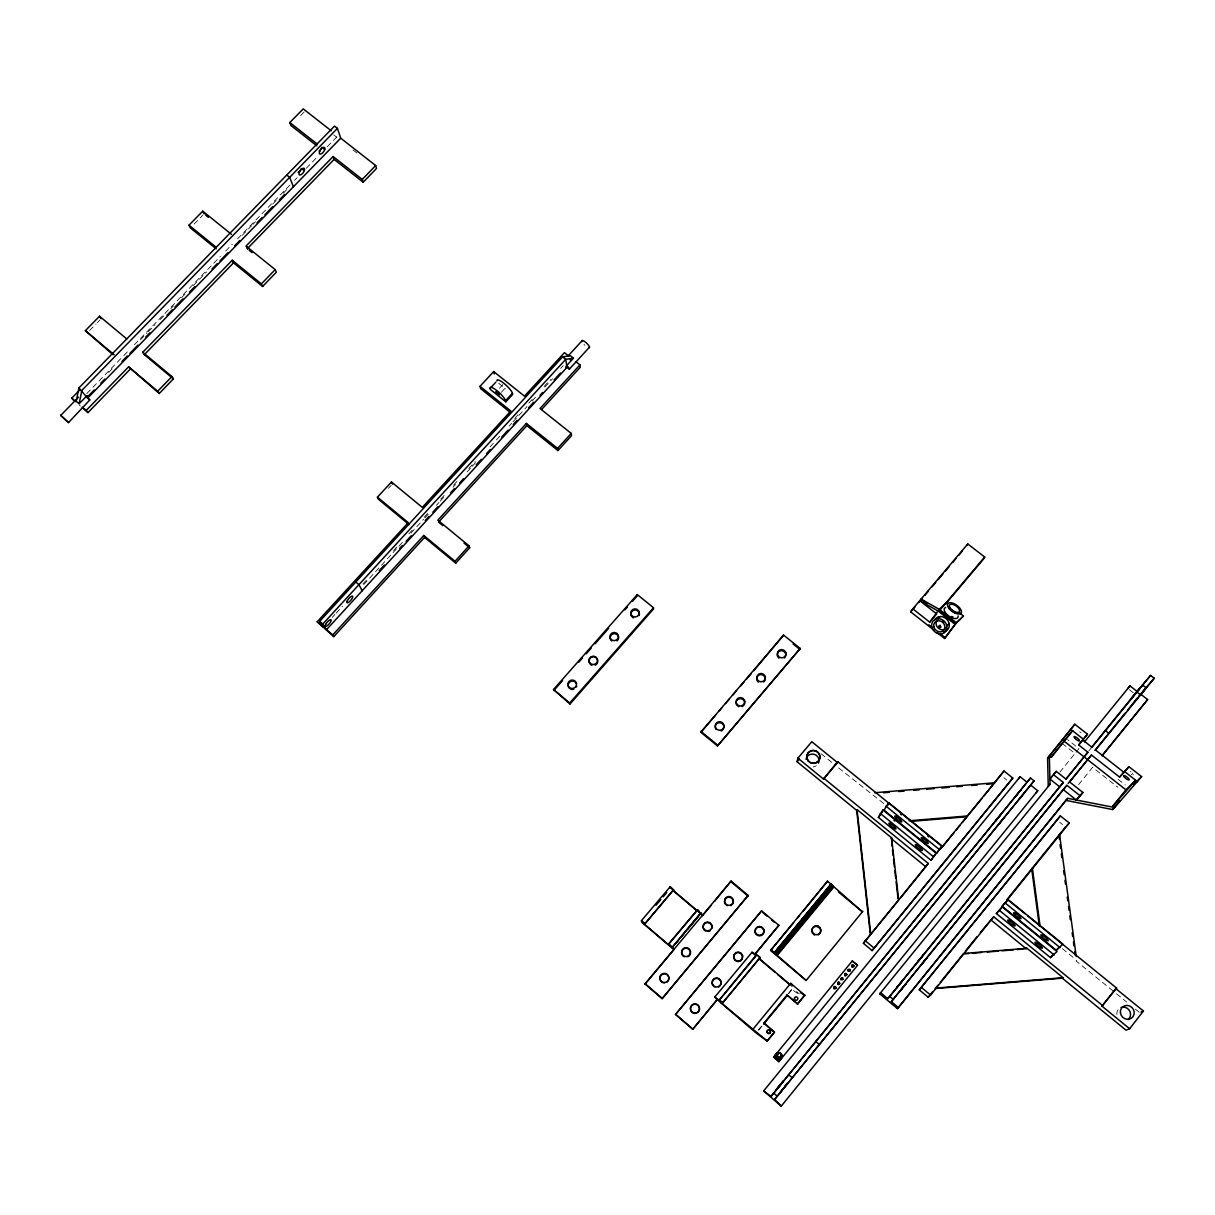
<?xml version="1.0" encoding="UTF-8"?>
<svg xmlns="http://www.w3.org/2000/svg" width="1215" height="1215" viewBox="0 0 1215 1215"><rect width="100%" height="100%" fill="white"/><g stroke="black" fill="none" stroke-linecap="round" stroke-linejoin="round"><path stroke-width="0.75" stroke-dasharray="5 3.75" d="M1078.647 784.586L1092.589 767.364L1117.906 787.29M1059.875 772.102L1074.971 753.497M1075.974 752.267L1078.966 748.592L1067.484 739.571M758.114 1030.259L762.731 1024.64M788.095 993.84L792.681 988.266L788.55 993.931M758.919 1029.91L762.473 1025.597M1088.944 750.688L1091.921 747.21M332.318 617.311L334.869 614.532M336.145 613.15L342.524 606.194M362.951 583.929L366.778 579.768M393.569 550.562L397.396 546.385M408.863 533.871L413.966 528.312M424.172 517.18L429.275 511.621M440.756 499.107L444.584 494.945M453.514 485.21L458.617 479.636M468.823 468.519L475.202 461.563M514.75 418.461L518.577 414.285M528.783 403.167L533.886 397.609M544.092 386.476L550.471 379.52M560.677 368.403L563.228 365.624M363.725 584.582L391.792 553.979M393.068 552.597L404.549 540.083M410.928 533.127L423.671 519.215M424.946 517.833L430.049 512.259M436.428 505.303L438.98 502.524M440.255 501.142L445.358 495.568M453.013 487.23L455.564 484.451M467.046 471.936L470.873 467.76M472.149 466.363L475.976 462.201M490.01 446.892L495.113 441.334M496.388 439.952L500.216 435.775M509.146 426.04L511.697 423.26M512.973 421.863L527.006 406.569M532.109 401.011L537.212 395.437M544.867 387.099L552.521 378.746M499.426 388.253L502.858 384.548M501.37 392.278L505.941 387.327M388.527 488.202L391.078 485.453M86.781 393.554L122.502 356.891M123.824 355.539L129.109 350.102M134.409 344.68L220.401 256.426M225.686 250.989L232.308 244.2M237.593 238.778L290.522 184.467M294.455 180.412L297.083 177.724M306.286 168.278L316.796 157.494M327.306 146.711L337.816 135.928M108.667 372.443L113.967 367.006M140.424 339.851L147.03 333.062M148.352 331.695L154.973 324.906M160.258 319.484L165.559 314.047M170.844 308.61L173.502 305.891M181.43 297.751L186.73 292.314M193.337 285.525L206.565 271.947M242.286 235.285L251.551 225.777M252.872 224.426L255.53 221.707M272.722 204.044L278.022 198.622M283.308 193.185L288.593 187.748M89.637 330.48L96.046 323.934M97.337 322.628L99.903 320.016M194.111 224.076L202.859 215.161M300.652 115.562L304.297 111.856M1076.794 960.382L1076.019 960.883L1115.112 992.655M793.486 990.544L799.045 994.326M1129.267 689.604L1133.671 693.006M333.791 134.926L336.752 137.234M352.973 149.931L357.392 153.379M1118.073 779.331L1125.242 784.966M1062.062 743.337L1073.544 752.374M1003.848 777.722L1006.749 780.045M1059.632 822.191L1062.578 824.545M498.651 383.241L505.653 388.83M1062.381 948.657L1075.351 959.197M883.776 803.555L837.029 766.68M821.021 753.68L835.571 765.511M1116.555 993.824L1126.7 1002.056M1135.387 1009.118L1139.731 1012.657M796.63 991.592L799.257 993.824M79.491 405.263L80.463 406.114M584.886 345.273A5.164 1.367 43 0 1 583.929 344.346M1116.934 1014.51A7.093 6.652 47.7 0 1 1118.24 1009.483M1133.276 774.562A3.463 0.942 37.6 0 1 1132.927 774.912M1131.924 774.654A3.463 0.942 37.6 0 1 1131.256 774.319M1130.406 771.464A3.463 0.942 37.6 0 1 1131.135 771.996M1132.41 773.165A3.463 0.942 37.6 0 1 1132.866 773.712M1079.664 731.901A3.417 0.926 38 0 1 1081.077 732.767M816.283 765.739A6.576 6.394 20.3 0 1 813.124 766.878"/><path stroke-width="1.5" d="M700.842 732.25L783.584 635.096L800.245 648.446L717.488 745.934L700.842 732.25L715.635 715.043M645.044 983.968L731.066 881.088L748.151 895.425L662.114 998.669L645.044 983.968L673.915 949.614L641.702 922.124L641.414 920.681L670.224 886.692L673.642 889.881L644.861 923.856L643.16 922.413L643.343 923.279L670.483 946.455L668.66 943.933L697.471 909.731L702.574 915.548L699.779 913.179M68.511 422.592L60.75 415.393L68.511 422.592L89.804 399.932L85.733 395.832M842.982 979.396L841.463 978.121L840.962 979.837M834.113 988.721C838.563 989.435 832.655 984.454 834.644 988.448C838.836 988.19 832.898 984.059 833.915 988.509M717.488 745.934L800.245 648.446M754.545 954.914L778.845 925.298L761.608 910.84L675.51 1014.479L692.717 1029.318L717.29 999.748L714.739 997.105L752.055 952.241L756.505 955.263L719.113 1000.264L714.739 997.105M719.113 1000.264L756.687 954.58L760.165 957.511L722.621 1002.922L720.875 1001.433L720.768 1002.481L767.197 1041.027L756.292 1033.099L717.29 999.748M714.42 901.469L731.066 881.088M722.621 1002.922L760.165 957.511M783.584 635.096L753.832 670.619M130.187 369.193L87.981 412.614L86.25 410.381L128.593 366.839L159.256 393.523L173.381 378.883L144.327 354.659L142.763 352.274L232.232 260.268L233.523 262.88L262.607 286.451L276.352 272.206L275.182 269.609L246.022 246.083L333.107 156.522L334.11 159.393L363.194 182.235L376.559 168.384L375.678 165.544L340.716 138.191L337.421 128.38L334.505 126.102L78.899 387.95L76.241 401.284L79.142 403.744L87.04 395.634L88.346 397.366L87.617 396.743L94.238 389.954M79.142 403.744L81.83 390.425L337.421 128.38M761.608 910.84L675.51 1014.479M940.531 848.921L1004 771.039L1012.824 778.056L872.127 950.601L863.379 943.311L870.38 934.76L856.712 810.405L797.055 761.729L797.891 758.16L811.787 741.712L837.424 762.549L823.527 779.088L797.891 758.16M862.847 911.311L806.137 980.459L770.583 950.479L827.506 881.164L862.513 911.918L838.35 891.901M823.527 779.088L837.697 761.653L942.187 846.49M837.424 762.549L837.697 761.653M787.031 995.009L797.572 1003.939L787.031 995.009L763.962 1023.045L774.426 1032.218L767.197 1041.027M827.506 881.164L803.115 911.25M856.712 810.405L857.031 809.6L891.567 837.788L898.69 900.072L870.38 934.76M967.231 545.292L967.763 543.956L984.697 557.017L984.12 558.323L945.346 604.311L946.455 602.777L939.225 609.307L929.748 622.156L912.799 608.852L967.763 543.956M797.48 1004.152L804.755 995.191L790.707 983.33L792.362 985.046L791.876 986.17M774.426 1032.218L763.962 1023.045M878.339 817.361L883.001 809.98L936.158 853.203L933.727 856.818L930.933 860.22L878.339 817.361L880.192 815.128M881.118 814.004L883.138 809.813M886.1 806.259L884.186 810.314L936.78 853.097L942.05 846.02L888.894 802.872L886.1 806.259L939.241 849.437L936.78 853.097M887.603 805.606L888.894 802.872M806.137 980.459L774.183 952.879L830.969 884.034L833.703 887.178L777.205 955.4L770.872 949.431M773.591 1057.172L852.262 960.974L857.532 965.363L778.845 1061.682L773.591 1057.172L776.096 1053.937A3.448 3.356 67.9 0 1 781.701 1055.334M892.038 846.065L891.567 837.788M778.845 1061.682L776.567 1058.781M781.321 1058.402L779.012 1061.378M763.643 1090.949L771.054 1096.431L1030.517 777.995L1034.087 780.835L774.593 1099.484L781.245 1106.121L763.643 1090.949L1020.129 776.734L1027.161 782.323M839.459 983.679C836.998 979.503 837.105 987.689 839.747 983.224C838.228 979.169 836.345 986.155 839.671 983.512M852.262 960.974L857.532 965.363M863.379 943.311L928.29 863.44L823.785 778.223M771.054 1096.431L1030.517 777.995M900.588 897.885L928.29 863.44M930.933 860.22L936.158 853.203M872.127 950.601L1012.824 778.056M1004 771.039L984.15 795.764M934.259 630.388L910.658 611.844L912.799 608.852M774.593 1099.484L1034.087 780.835M849.756 971.347C852.353 968.325 845.898 968.811 848.996 971.18C852.414 970.208 846.172 968.234 848.237 971.408M937.205 632.696L944.587 638.498L956.342 622.703L963.449 616.035L959.197 612.725M944.587 638.498L955.461 624.009L963.449 616.035M1018.504 778.891L1020.129 776.734M923.506 954.762L921.836 956.858M1051.112 757.325L1072.526 730.701L1051.112 757.325L1049.35 755.943L1050.018 784.283L1048.241 786.409L1047.588 758.19L1074.819 724.262L1087.471 734.179L1083.37 739.221L1070.719 729.289M1129.631 1028.725L1143.421 1011.032L1115.765 988.57L1101.959 1006.142L1129.631 1028.725L1126.032 1030.199L1062.305 978.181L935.17 988.554L937.98 985.213M1074.819 724.262L1047.588 758.19M1101.959 1006.142L1116.631 988.114L1027.92 916.095M1050.519 957.633L1057.02 951.512L1002.253 906.967L996.33 913.498L1050.519 957.633L1053.284 954.155M1056.336 950.327L1062.897 944.116L1008.131 899.662L1004.926 902.821L1002.162 906.269L1056.336 950.327L1058.174 948.004M781.048 1084.053L781.898 1082.975L778.937 1086.559M1138.956 696.362L1140.034 694.995L1138.987 696.241M1112.834 806.077L1125.91 789.796L1135.691 780.273L1112.834 806.077L1114.656 807.519L1141.644 776.628L1128.948 766.68L1119.592 777.114L1091.45 755.016L1068.137 783.432M1050.018 784.283L879.736 993.824L897.414 1008.617L1065.859 800.381L1112.545 809.539L1119.638 800.685M1024.199 793.046L1024.974 792.074L1023.516 793.835M1138.82 689.664C1134.673 694.95 1146.261 680.461 1141.978 685.898M1119.592 777.114L1128.948 766.68M1134.749 694.388L1136.481 692.231L1130.937 699.02L1134.035 695.269M1136.207 699.627L1134.491 701.784L1137.65 697.866M1102.795 1005.731L993.688 916.763L930.569 995.055L928.169 997.226L919.284 989.845L1060.346 815.888L1069.291 823.011L1007.554 899.571L1025.02 913.726M919.284 989.845L1060.346 815.888M1065.859 800.381L1067.727 798.331L1076.323 800.002L1079.011 796.66M1067.727 798.331L898.447 1007.6L891.324 1001.646L1063.171 789.568L1076.323 800.002L1080.196 795.84L1082.914 792.469L1069.625 781.959L1091.45 755.016M928.169 997.226L932.831 991.44M940.304 982.327L963.571 953.486L1026.994 948.292L1063.049 977.711L1062.305 978.181M965.333 951.148L976.845 936.856M980.308 932.573L993.688 916.763M1006.779 899.753L1065.525 826.899M996.33 913.498L1002.253 906.967M1002.162 906.269L1008.131 899.662M780.44 1084.798L776.02 1090.189L778.223 1087.531M898.827 985.122L896.564 987.962L899.282 984.666M900.026 983.755L902.289 980.915L899.571 984.211M920.195 958.772L917.811 961.764L920.363 958.665M879.736 993.824L880.678 992.731L887.77 998.669L889.76 996.497L1063.322 782.475L1053.481 774.684L1056.2 771.343L1066.041 779.119L1087.881 752.207L1078.647 744.947L1082.687 739.965L1091.921 747.21L1150.605 675.419L1154.25 678.228L1095.505 750.019L1123.632 772.102M1094.973 750.338L1125.044 713.205M1127.368 710.35L1137.255 698.139M891.324 1001.646L1066.907 785.315L1080.196 795.84M1102.521 755.062L1147.628 699.551L1140.551 694.084L1154.25 678.228M1102.081 755.851L1147.628 699.551M779.681 1085.375L777.296 1088.336L780.106 1084.949M780.88 1083.993L783.25 1081.031L780.455 1084.433M998.016 817.938L995.389 821.203L997.515 818.621M998.244 817.725L1000.932 814.384L998.745 817.042M781.761 1090.569L779.59 1093.257L786.864 1084.129L784.829 1086.59M782.536 1089.658L783.295 1088.731M1001.555 820.793L998.927 824.043L1000.37 822.312M1001.783 820.565L1004.486 817.224L1002.982 819.047M1022.969 794.564L1019.37 798.969L1020.828 797.192M781.245 1106.121L1037.747 790.737L1030.685 785.133M1063.322 782.475L1059.632 786.758L1049.897 779.043L1052.585 775.732M1084.479 741.864L1129.95 685.883L1137.012 691.35L1150.605 675.419M887.77 998.669L1059.632 786.758M1065.737 779.24L1087.881 752.207M1091.541 747.407L1137.012 691.35M1139.488 688.844L1140.217 687.948M1140.581 687.629L1141.31 686.718M1137.62 698.033L1138.318 697.152M920.94 957.86L923.476 954.793M942.096 847.22L953.988 832.715M956.357 829.815L959.926 825.456M962.31 822.555L967.064 816.753L910.597 821.416M981.781 798.65L967.596 815.964L909.139 820.793M1017.973 793.532C1011.184 801.779 1026.083 783.599 1019.279 791.846M1036.031 792.833L1037.747 790.737M767.273 1040.86L774.502 1032.036M797.572 1003.939L804.755 995.191M939.241 849.437L942.05 846.02M753.148 1029.029L790.707 983.33M763.658 1024.154L787.366 995.358M1049.897 779.043L1056.2 771.343M1078.647 744.947L1087.471 734.179M770.583 950.479L793.577 922.747M797.162 918.434L799.546 915.563M774.426 952.59L831.014 884.307M774.547 952.773L831.121 884.505M774.73 953L831.288 884.748M774.957 953.274L831.516 885.036M775.246 953.578L831.789 885.34M775.58 953.912L832.108 885.674M775.945 954.261L832.457 886.039M776.339 954.641L832.852 886.418M776.765 955.02L833.277 886.798M1127.809 688.465L1129.95 685.883M692.717 1029.318L717.336 999.322M778.845 925.298L754.621 954.443L752.055 952.241M662.114 998.669L748.151 895.425M702.589 914.956L700.888 913.209L672.138 947.381L673.869 949.097L672.168 947.639L700.888 912.617M675.753 943.372L678.152 940.531M681.736 936.264L684.136 933.424M687.72 929.156L698.488 916.353M702.574 915.548L710.866 905.691M929.748 622.156L936.689 613.924L919.74 600.65L937.919 610.887L955.02 624.267M940.334 609.611L984.697 557.017M668.69 944.192L696.271 911.447M656.039 905.221L660.808 899.586M663.208 896.761L666.777 892.539M644.861 923.856L673.611 889.562M915.092 606.847L910.658 611.844M918.737 602.549L922.367 598.266M924.797 595.396L928.427 591.097M932.072 586.799L935.702 582.517M938.132 579.646L942.977 573.92M945.407 571.065L949.037 566.767M952.682 562.469L956.311 558.171M958.741 555.316L962.371 551.018M797.055 761.729L799.349 759.01M719.326 710.745L721.801 707.889M725.492 703.576L729.182 699.278M732.888 694.98L736.579 690.682M740.284 686.384L743.975 682.086M746.45 679.215L751.371 673.49M569.987 704.017L569.744 703.014L653.503 607.728L637.283 594.575L553.524 689.513L569.987 704.017L653.579 608.897L653.503 607.728M1063.171 789.568L1066.907 785.315M553.797 690.53L562.53 680.628M578.765 662.236L582.501 657.998M586.253 653.761L591.234 648.096M594.986 643.859L608.7 628.292M624.935 609.915L627.426 607.075M632.408 601.425L637.404 595.76L637.283 594.575M469.051 545.854L469.719 547.768L455.731 563.168L455.033 561.3L469.051 545.854L437.81 520.157L526.353 423.412L557.579 448.411L557.989 450.583L571.582 435.608L571.232 433.406L540.007 408.513L579.95 364.865L576.062 361.812A5.164 1.321 42.9 0 1 575.697 362.404M557.579 448.411L571.232 433.406M423.792 535.481L424.582 537.41L333.776 636.645L332.713 634.974L423.792 535.481L455.033 561.3M526.353 423.412L526.854 425.645L438.569 522.131L442.822 525.624M541.693 409.425L580.284 367.249L579.95 364.865M568.529 356.329A5.164 1.321 42.9 0 1 568.316 355.706L564.443 352.654L524.485 396.151L493.67 371.577L480.016 386.324L510.847 411.004L422.288 507.384L391.473 482.006L377.44 497.163L408.27 522.647L317.191 621.776L323.387 627.046L319.682 621.351L562.606 356.861L570.367 355.722L573.465 358.167L566.038 366.277M568.316 355.706L581.757 341.066M332.713 634.974L326.486 629.689L322.826 624.009L565.75 359.336L573.465 358.167L570.184 359.807M379.308 570.579L384.411 565.021M399.72 548.33L402.271 545.535M406.099 541.374L411.202 535.8M425.235 520.491L429.062 516.329M432.889 512.153L437.992 506.579M450.735 492.667L454.562 488.506M459.665 482.932L463.492 478.756M476.25 464.844L481.353 459.285M486.456 453.711L490.283 449.55M501.765 437.02L508.143 430.064M513.246 424.506L517.074 420.329M528.555 407.8L533.658 402.241M540.037 395.285L542.589 392.506M554.07 379.976L560.449 373.02M326.486 629.689L566.995 367.34L565.75 359.336L562.606 356.861M566.995 367.34L569.334 369.178L589.503 347.141M512.396 393.265L512.669 394.419L505.835 401.831L505.562 400.692L512.396 393.265A10.388 2.339 42.9 0 0 503.754 383.211A10.388 2.339 42.9 0 0 496.965 380.948M505.835 401.831L490.435 389.514L490.131 388.344L495.826 382.178M1079.983 795.612L1082.914 792.469M159.256 393.523L157.722 391.23L171.907 376.544L142.763 352.274M262.607 286.451L261.392 283.885L275.182 269.609M363.194 182.235L362.267 179.425L375.678 165.544M144.327 354.659L233.523 262.88M247.268 248.726L334.11 159.393M1066.785 825.593L1069.291 823.011M60.75 415.393L78.519 397.168M100.86 383.165L104.824 379.095M122.016 361.432L127.317 355.995M129.959 353.276L137.903 345.121M145.83 336.98L149.81 332.895M167.002 315.247L172.302 309.81M174.945 307.091L182.888 298.936M189.494 292.147L194.795 286.71M211.987 269.062L217.288 263.625M219.93 260.906L227.873 252.75M234.48 245.962L239.78 240.524M256.972 222.861L262.258 217.439M264.916 214.721L272.843 206.565M279.465 199.776L284.75 194.339M89.804 399.932L87.632 398.095L340.716 138.191M73.553 400.373L71.791 398.11L79.719 389.969M112.889 354.704L85.354 330.647L99.524 316.234L126.846 339M216.194 248.832L190.36 227.888L188.963 225.185L202.753 211.152L231.533 234.389M316.781 145.785L290.932 125.479L289.808 122.533L303.234 108.879L331.224 130.764M897.414 1008.617L898.447 1007.6M1133.58 784.434L1141.644 776.628M1112.545 809.539L1114.656 807.519L1076.323 800.002M946.774 625.816L949.097 623.644M937.752 618.754L940.106 616.613M1017.016 949.583L1026.994 948.292M940.076 625.087L939.62 626.378L940.987 627.016M1115.765 988.57L1116.631 988.114M1140.961 1012.11L1143.421 1011.032M778.253 1054.134L777.995 1054.195A2.096 2.035 67.9 0 0 776.795 1056.868A2.096 2.035 67.9 0 0 779.438 1058.128A2.096 2.035 67.9 0 0 780.638 1055.471M943.189 631.709L944.45 631.572A8.141 7.093 44.5 0 0 949.264 624.343C948.687 619.513 943.691 615.61 938.846 616.749A8.141 7.093 44.5 0 0 934.639 620.197M874.572 792.727L994.781 782.779M883.594 792.788L889.213 792.317M898.599 791.542L904.218 791.071M913.589 790.297L919.208 789.841M926.711 789.218L934.198 788.596M941.701 787.973L949.204 787.35M956.691 786.743L962.326 786.272M971.696 785.498L977.316 785.027M986.686 784.252L992.306 783.797M964.892 953.851L968.613 953.547M972.334 953.243L981.644 952.469M987.233 952.013L998.396 951.102M1002.117 950.798L1013.295 949.887M935.656 988.099L1063.049 977.711M664.787 982.874L663.618 982.814A4.526 4.48 84.7 0 1 660.216 979.882L659.882 978.272A4.526 4.48 84.7 0 1 663.982 973.397L665.152 973.443A4.526 4.48 84.7 0 1 668.569 976.389L668.873 977.999A4.526 4.48 84.7 0 1 666.974 982.085M951.877 610.963L953.183 611.753M943.493 622.551L942.536 621.366M800.472 992.594L804.649 995.419M1142.632 685.078L1146.231 687.857M1137.027 692.155L1140.688 694.98M1105.377 730.625L1108.961 733.42M956.342 622.703L939.225 609.307L921.076 599.071L926.726 603.49M938.587 610.082L955.704 623.462M1124.847 771.768L1137.559 781.731M321.823 147.212L324.724 149.491M289.808 122.533L317.176 144.008M333.107 156.522L362.267 179.425M928.868 624.814L931.768 627.092M939.924 633.501L945.361 637.769M1062.457 739.874L1125.91 789.796M565.552 367.462L566.327 368.069M304.418 170.328L301.29 168.672A4.01 1.807 -52.8 0 1 298.131 172.333M286.755 175.021L289.671 177.344L293.423 186.761M509.92 412.082L480.639 388.648L480.016 386.324M526.854 425.645L557.989 450.583M793.106 643.996L800.032 649.539M205.548 215.04L208.418 217.364M249.181 250.275L252.037 252.583M188.963 225.185L216.3 247.359M232.232 260.268L261.392 283.885M1005.337 903.14L1060.103 947.639M880.192 813.367L933.348 856.636M999.444 910.445L1054.225 955.02M891.187 838.532L925.967 866.918M990.665 919.725L1026.326 948.824M700.842 731.308L717.518 745.008M464.054 543.105L469.719 547.768M409.106 524.622L378.351 499.198L377.44 497.163M424.582 537.41L455.731 563.168M829.815 884.839L832.655 887.193M865.08 940.592L873.934 947.958M921.593 987.598L930.569 995.055M553.524 689.513L569.744 703.014M889.76 996.497L893.359 999.505M85.354 330.647L114.119 354.719M128.593 366.839L157.722 391.23M773.742 1056.868L776.4 1059.085M731.005 881.756L748.045 896.047M762.914 912.632L767.212 916.247M771.51 919.846L774.38 922.261M355.782 582.046L358.926 584.673L362.222 590.718L361.447 590.065M758.357 956.296L760.089 957.769M759.466 958.772L790.479 984.985M758.874 958.574L774.76 972M777.646 974.445L789.188 984.211M699.172 911.478L697.471 909.731M672.032 889.41L699.172 912.374M78.899 387.95L87.632 398.095M673.171 890.671L696.97 910.81M71.791 398.11L75.907 401.755M82.635 407.298L86.25 410.381M82.21 407.724L87.981 412.614M815.69 1041.468L819.275 1044.505M319.682 621.351L322.826 624.009M333.776 636.645L317.191 621.776M641.414 920.681L644.816 923.567M668.66 943.933L672.077 946.85M719.159 999.732L722.652 1002.709M788.413 1074.5L792.074 1077.629M773.408 1092.893L777.068 1096.036M644.922 983.512L662.038 998.244M675.464 1014.085L692.717 1028.953M566.722 365.533L567.116 365.928A5.164 1.306 42.9 0 1 569.334 369.178M99.524 316.234L101.194 318.71M171.907 376.544L173.381 378.883M202.753 211.152L204.105 213.886M232.718 260.648L234.009 263.275M246.508 246.463L247.754 249.121M391.473 482.006L392.354 484.086M777.585 656.434L777.266 655.401A4.298 4.146 9.5 0 1 785.422 653.108L785.74 654.156A4.298 4.146 9.5 0 1 784.237 658.029M755.031 932.057L755.365 933.181A4.495 4.435 51 0 0 756.823 935.003M733.997 958.848L733.663 957.724A4.511 4.45 60.2 0 1 742.168 955.279L742.502 956.418A4.511 4.45 60.2 0 1 734.604 959.865M631.086 615.215L630.934 614.684A4.252 4.101 -6.1 0 1 639.06 612.421L639.348 613.454A4.252 4.101 -6.1 0 1 639.09 615.565M493.67 371.577L494.247 373.947M576.502 683.848A4.298 4.161 -14.7 0 0 573.252 681.159L572.144 681.114A4.298 4.161 -14.7 0 0 568.164 685.625A4.298 4.177 -14.7 0 0 571.384 688.373L572.493 688.419A4.298 4.177 -14.7 0 0 576.487 683.893L576.259 682.83A4.298 4.177 -14.7 0 0 573.009 680.142L571.9 680.081A4.298 4.177 -14.7 0 0 567.906 684.607L568.392 686.688A4.298 4.161 -14.7 0 0 569.638 688.465M1076.277 956.615L1059.526 834.492L1059.298 839.003M1060.072 844.622L1060.589 848.374M1061.363 853.993L1061.88 857.744M1063.672 870.882L1064.188 874.618M1064.963 880.252L1065.479 884.004M1067.271 897.126L1067.788 900.877M1068.562 906.496L1069.079 910.248M1069.838 915.882L1070.354 919.634M1072.162 932.755L1072.678 936.507M1073.437 942.126L1073.954 945.877M1074.728 951.512L1075.245 955.248M1032.386 868.148L1040.01 925.541M1031.702 868.831L1039.311 926.119M892.478 849.832L893.116 855.497M893.557 859.263L894.407 866.796M894.848 870.563L895.698 878.096M896.138 881.862L898.067 898.811M857.031 809.6L870.745 934.198M670.224 886.692L670.361 888.302M490.131 388.344A10.403 2.293 42.9 0 1 496.889 390.653A10.403 2.293 42.9 0 1 505.562 400.692M581.955 341.688A5.164 1.367 43 0 1 583.747 340.975A5.164 1.367 43 0 1 588.652 345.425A5.164 1.367 43 0 1 588.561 347.687M321.611 147.835A4.01 1.792 -53.2 0 1 319.18 151.009M690.728 1009.969A4.571 4.495 77.6 0 0 694.175 1012.93L695.345 1012.991A4.571 4.495 77.6 0 0 699.445 1008.07M690.485 1009.209A4.571 4.495 77.6 0 1 694.57 1004.304L695.755 1004.365A4.571 4.495 77.6 0 1 699.187 1007.311M697.547 1012.596A4.571 4.495 77.6 0 0 699.445 1008.48L699.187 1006.901A4.571 4.495 77.6 0 0 695.739 1003.939L694.57 1003.879A4.571 4.495 77.6 0 0 690.469 1008.799L690.743 1010.364A4.571 4.495 77.6 0 0 694.19 1013.325L695.36 1013.386A4.571 4.495 77.6 0 0 696.499 1013.143M757.856 935.565A4.495 4.435 51 0 0 763.84 930.766L763.506 929.642A4.495 4.435 51 0 0 755.001 930.887M721.072 981.766A4.541 4.48 69.6 0 1 712.522 984.211L712.187 983.072A4.541 4.48 69.6 0 1 720.738 980.626L721.027 982.221A4.541 4.48 69.6 0 1 718.399 987.036M714.967 987.096A4.541 4.48 69.6 0 1 713.949 986.504M713.099 985.684A4.541 4.48 69.6 0 1 712.491 984.666L712.157 983.527A4.541 4.48 69.6 0 1 720.692 981.082M690.439 951.436A4.511 4.465 73.7 0 1 681.919 953.881L681.6 952.742A4.511 4.465 73.7 0 1 690.105 950.312L690.454 951.968A4.495 4.465 73.8 0 1 687.827 956.737M684.409 956.797A4.495 4.465 73.8 0 1 681.949 954.398L681.63 953.259A4.495 4.465 73.8 0 1 690.135 950.829M660.125 979.427A4.526 4.48 84.7 0 0 663.557 982.358L664.726 982.419A4.526 4.48 84.7 0 0 668.812 977.543M659.958 978.728A4.526 4.48 84.7 0 1 664.058 973.868L665.212 973.929A4.526 4.48 84.7 0 1 668.63 976.845M724.884 902.699A4.465 4.42 43.3 0 0 733.344 900.285L733.01 899.176A4.465 4.42 43.3 0 0 724.55 901.591L724.823 903.322A4.465 4.42 43.5 0 0 725.431 904.309M710.319 930.508A4.48 4.435 57.7 0 1 708.208 931.434M705.915 931.161A4.48 4.435 57.7 0 1 703.455 928.776L703.136 927.652A4.48 4.435 57.7 0 1 711.595 925.238L711.929 926.362A4.48 4.435 57.7 0 1 711.671 928.655M731.673 905.038A4.465 4.42 43.5 0 1 730.686 905.631M727.284 905.691A4.465 4.42 43.5 0 1 726.266 905.129M724.505 902.213A4.465 4.42 43.5 0 1 732.949 899.799L733.268 900.907A4.465 4.42 43.5 0 1 732.478 904.203M818.029 934.927A4.526 4.42 47.4 0 0 819.654 928.032L816.632 926.362A4.526 4.42 47.4 0 0 812.729 933.56M814.612 934.958A4.526 4.42 47.4 0 1 813.579 934.381M781.898 1056.2A3.448 3.356 67.9 0 1 777.433 1059.693A3.448 3.356 67.9 0 1 776.142 1054.028M952.94 616.901A5.969 2.825 35.3 0 1 951.634 616.445M949.295 608.958A5.969 2.825 35.3 0 1 955.279 613.074M958.088 615.929A8.156 3.858 35.3 0 1 949.082 616.218A8.156 3.858 35.3 0 1 945.695 607.424M946.348 627.851A5.969 5.209 44.5 0 1 938.587 628.383A5.969 5.209 44.5 0 1 936.962 620.485M1121.02 1007.463A7.093 6.652 47.7 0 1 1127.976 1019.628M805.985 759.345A6.576 6.394 20.3 0 1 814.323 754.363A6.576 6.394 20.3 0 1 818.424 763.202M893.936 820.414A4.526 0.866 39.6 0 1 894.832 821.036M927.759 836.133A4.556 0.881 39.4 0 1 928.67 836.907M900.543 814.126A4.526 0.881 39.5 0 1 901.469 814.84M722.91 729.653A4.328 4.237 6 0 0 723.897 726.57L723.654 725.492A4.328 4.237 6 0 0 720.328 722.758L719.189 722.712A4.328 4.237 6 0 0 715.27 727.284L715.514 728.362A4.328 4.237 6 0 0 716.03 729.349M722.075 730.397A4.328 4.237 6 0 1 721.072 730.914M778.997 658.12A4.298 4.146 9.5 0 1 778.177 657.376M763.703 681.949A4.313 4.177 8.7 0 0 765.237 678.061L764.918 677.013A4.313 4.177 8.7 0 0 756.732 679.307L757.051 680.354A4.313 4.177 8.7 0 0 758.464 682.055M743.838 705.232A4.328 4.207 7.5 0 0 744.613 702.118L744.294 701.055A4.328 4.207 7.5 0 0 736.077 703.364L736.396 704.427A4.328 4.207 7.5 0 0 736.989 705.368M743.064 706.021A4.328 4.207 7.5 0 1 742.107 706.598M738.796 706.659A4.328 4.207 7.5 0 1 737.809 706.128M576.654 686.004A4.298 4.161 -14.7 0 1 576.305 687.037M573.844 689.194A4.298 4.161 -14.7 0 1 572.751 689.437L571.627 689.376A4.298 4.161 -14.7 0 1 570.564 689.057M633.562 617.888A4.252 4.101 -6.1 0 1 632.59 617.372M631.8 616.628A4.252 4.101 -6.1 0 1 631.238 615.716M616.992 640.882A4.268 4.116 -8.5 0 0 618.587 637.04L618.283 636.007A4.268 4.116 -8.5 0 0 610.143 638.285L610.446 639.318A4.268 4.116 -8.5 0 0 611.798 640.988M596.884 663.861A4.283 4.146 -11.4 0 0 597.704 660.778L597.203 658.667A4.283 4.146 -11.4 0 0 589.017 660.96L589.518 663.071A4.283 4.146 -11.4 0 0 590.095 663.997M596.094 664.651A4.283 4.146 -11.4 0 1 595.137 665.197M591.857 665.273A4.283 4.146 -11.4 0 1 590.885 664.742M496.009 391.959L499.092 394.754L496.009 391.959M841.053 978.515C842.709 982.662 844.061 975.189 841.053 978.515M853.583 966.259C851.183 970.041 851.107 962.432 853.583 966.259M853.902 965.773C851.502 969.555 851.411 961.931 853.902 965.773M938.785 626.317C939.711 630.372 942.05 624.237 938.785 626.317M846.521 975.007C843.711 978.5 844.486 970.922 846.521 975.007M846.84 974.536C844.015 978.029 844.774 970.436 846.84 974.536M819.897 758.023L818.5 761.046L815.721 762.959A6.622 6.44 20.5 0 1 806.851 755.73L808.248 752.708L811.013 750.794A6.622 6.44 20.5 0 1 819.897 758.023M299.33 172.226L299.042 173.062A4.01 1.792 -52.8 0 0 299.786 174.96L300.363 174.914A4.01 1.792 -52.8 0 0 304.206 170.966L304.479 170.13A4.01 1.792 -52.8 0 0 303.765 168.217L303.173 168.278A4.01 1.792 -52.8 0 0 299.33 172.226M319.712 151.313L319.423 152.148A4.01 1.777 -53.2 0 0 320.122 154.092L320.684 154.047A4.01 1.777 -53.2 0 0 324.511 150.128L324.8 149.278A4.01 1.777 -53.2 0 0 324.116 147.349L323.539 147.38A4.01 1.777 -53.2 0 0 319.712 151.313M347.186 601.03L346.928 601.744A4.283 1.291 -49.3 0 0 348.781 602.184A4.283 1.291 -49.3 0 0 352.411 597.886L352.684 597.173A4.283 1.291 -49.3 0 0 350.846 596.717A4.283 1.291 -49.3 0 0 347.186 601.03M325.605 624.464L325.301 625.209A4.298 1.306 -49 0 0 326.03 626.348L326.638 626.074A4.298 1.306 -49 0 0 330.723 621.624L331.042 620.88A4.298 1.306 -49 0 0 330.313 619.741L329.705 619.999A4.298 1.306 -49 0 0 325.605 624.464M1146.839 687.082L1141.158 694.054L1146.839 687.082M905.874 983.892L900.133 990.939L905.874 983.892M921.547 964.482L927.075 957.724L921.547 964.482M779.179 1052.813L778.663 1052.919A2.111 2.066 67.7 0 0 777.934 1056.382A2.111 2.066 67.7 0 0 781.336 1055.653A2.111 2.066 67.7 0 0 779.179 1052.813M938.436 618.678L936.507 618.891A8.171 7.108 44.5 0 0 931.708 626.15L932.194 628.125A8.171 7.108 44.5 0 0 940.182 633.957L942.126 633.759A8.171 7.108 44.5 0 0 946.941 626.515L946.455 624.525A8.171 7.108 44.5 0 0 938.436 618.678M720.358 721.801L719.234 721.756A4.344 4.237 6 0 0 715.301 726.342L715.544 727.42A4.344 4.237 6 0 0 718.885 730.154L720.009 730.2A4.344 4.237 6 0 0 723.943 725.613L723.7 724.535A4.344 4.237 6 0 0 720.358 721.801M818.014 926.073L816.875 925.784A4.526 4.435 47.2 0 0 814.855 934.396L815.994 934.7A4.526 4.435 47.2 0 0 818.014 926.073M922.367 837.818L921.76 837.56A4.556 0.881 39.4 0 0 922.367 839.504A4.556 0.881 39.4 0 0 927.06 843.134L927.683 843.377A4.556 0.881 39.4 0 0 927.075 841.448A4.556 0.881 39.4 0 0 922.367 837.818M916.49 844.957L915.882 844.698A4.556 0.851 39.4 0 0 916.505 846.627A4.556 0.851 39.4 0 0 921.213 850.257L921.821 850.515A4.556 0.851 39.4 0 0 921.198 848.602A4.556 0.851 39.4 0 0 916.49 844.957M1014.996 913.118L1014.328 912.814A4.663 0.881 38.8 0 0 1014.722 914.591A4.663 0.881 38.8 0 0 1019.567 918.327L1020.236 918.631A4.663 0.881 38.8 0 0 1019.856 916.854A4.663 0.881 38.8 0 0 1014.996 913.118M896.093 816.404L895.44 816.115A4.526 0.866 39.6 0 0 895.045 816.92L895.516 817.528A4.526 0.866 39.6 0 0 900.482 821.568L901.12 821.856A4.526 0.866 39.6 0 0 901.53 821.067L901.059 820.444A4.526 0.866 39.6 0 0 896.093 816.404M1009.133 920.408L1008.48 920.104A4.663 0.866 38.8 0 0 1008.875 921.866A4.663 0.866 38.8 0 0 1013.72 925.602L1014.388 925.906A4.663 0.866 38.8 0 0 1013.993 924.159A4.663 0.866 38.8 0 0 1009.133 920.408M890.215 823.512L889.577 823.208A4.541 0.851 39.6 0 0 889.183 823.998L889.653 824.621A4.541 0.851 39.6 0 0 894.62 828.66L895.258 828.949A4.541 0.851 39.6 0 0 895.668 828.174L895.182 827.552A4.541 0.851 39.6 0 0 890.215 823.512M1042.455 935.368L1041.726 935.018A4.693 0.896 38.6 0 0 1041.012 935.58L1041.437 936.173A4.693 0.896 38.6 0 0 1046.586 940.349L1047.315 940.699A4.693 0.896 38.6 0 0 1048.044 940.152L1047.619 939.559A4.693 0.896 38.6 0 0 1042.455 935.368M1036.592 942.703L1035.863 942.354A4.708 0.866 38.7 0 0 1035.165 942.901L1035.59 943.478A4.708 0.866 38.7 0 0 1040.739 947.67L1041.468 948.034A4.708 0.866 38.7 0 0 1042.181 947.487L1041.756 946.91A4.708 0.866 38.7 0 0 1036.592 942.703M785.923 653.062L785.589 652.015A4.313 4.161 9.5 0 0 777.418 654.308L777.737 655.356A4.313 4.161 9.5 0 0 785.923 653.062M765.374 677.013L765.055 675.965A4.328 4.177 8.6 0 0 756.839 678.274L757.158 679.322A4.328 4.177 8.6 0 0 765.374 677.013M744.704 701.116L744.385 700.053A4.328 4.207 7.5 0 0 736.153 702.376L736.472 703.424A4.328 4.207 7.5 0 0 744.704 701.116M763.977 930.204L763.643 929.08A4.511 4.45 50.8 0 0 755.153 931.495L755.487 932.634A4.511 4.45 50.8 0 0 763.977 930.204M742.593 955.901L742.259 954.762A4.526 4.465 60 0 0 733.739 957.207L734.073 958.346A4.526 4.465 60 0 0 742.593 955.901M639.242 612.284L638.938 611.267A4.268 4.101 -6.1 0 0 630.798 613.529L631.101 614.562A4.268 4.101 -6.1 0 0 639.242 612.284M711.96 925.784L711.625 924.661A4.48 4.45 57.4 0 0 703.136 927.091L703.47 928.214A4.48 4.45 57.4 0 0 711.96 925.784M618.435 635.931L618.131 634.898A4.283 4.131 -8.5 0 0 609.96 637.176L610.264 638.209A4.283 4.131 -8.5 0 0 618.435 635.931M794.428 998.35A1.731 1.686 59.6 0 0 796.812 1000.142A1.731 1.686 59.6 0 0 797.101 997.181A1.731 1.686 59.6 0 0 794.428 998.35M767.06 1031.55A1.747 1.701 66.8 0 0 769.338 1033.494A1.747 1.701 66.8 0 0 769.824 1030.548A1.747 1.701 66.8 0 0 767.06 1031.55M767.136 1031.368A1.747 1.701 66.8 0 0 769.414 1033.312A1.747 1.701 66.8 0 0 769.9 1030.366A1.747 1.701 66.8 0 0 767.136 1031.368M775.383 1055.546A3.448 3.356 67.9 0 0 779.893 1059.404A3.448 3.356 67.9 0 0 780.85 1053.557A3.448 3.356 67.9 0 0 775.383 1055.546M950.312 608.168A5.984 2.81 35.3 0 0 959.182 611.98A5.984 2.81 35.3 0 0 953.942 604.797A5.984 2.81 35.3 0 0 950.312 608.168M933.819 626.697A5.984 5.209 44.5 0 0 943.053 630.98A5.984 5.209 44.5 0 0 941.093 621.29A5.984 5.209 44.5 0 0 933.819 626.697M948.794 608.123A8.156 3.842 35.3 0 0 960.898 613.317A8.156 3.842 35.3 0 0 953.745 603.521A8.156 3.842 35.3 0 0 948.794 608.123M1120.443 1012.915A7.153 6.713 47.5 0 0 1131.575 1018.079A7.153 6.713 47.5 0 0 1129.859 1006.066A7.153 6.713 47.5 0 0 1120.443 1012.915M1074.683 738.052A3.417 0.926 38.1 0 0 1079.36 740.953A3.417 0.926 38.1 0 0 1076.277 737.292A3.417 0.926 38.1 0 0 1074.683 738.052M1124.467 777.236A3.463 0.926 37.6 0 0 1129.13 779.863A3.463 0.926 37.6 0 0 1125.622 776.096A3.463 0.926 37.6 0 0 1124.467 777.236M808.005 760.636A6.622 6.44 20 0 0 819.381 759.679A6.622 6.44 20 0 0 812.668 750.49A6.622 6.44 20 0 0 808.005 760.636M589.305 661.993A4.283 4.146 -11.4 0 0 597.507 659.715A4.283 4.146 -11.4 0 0 589.229 662.023"/></g></svg>
